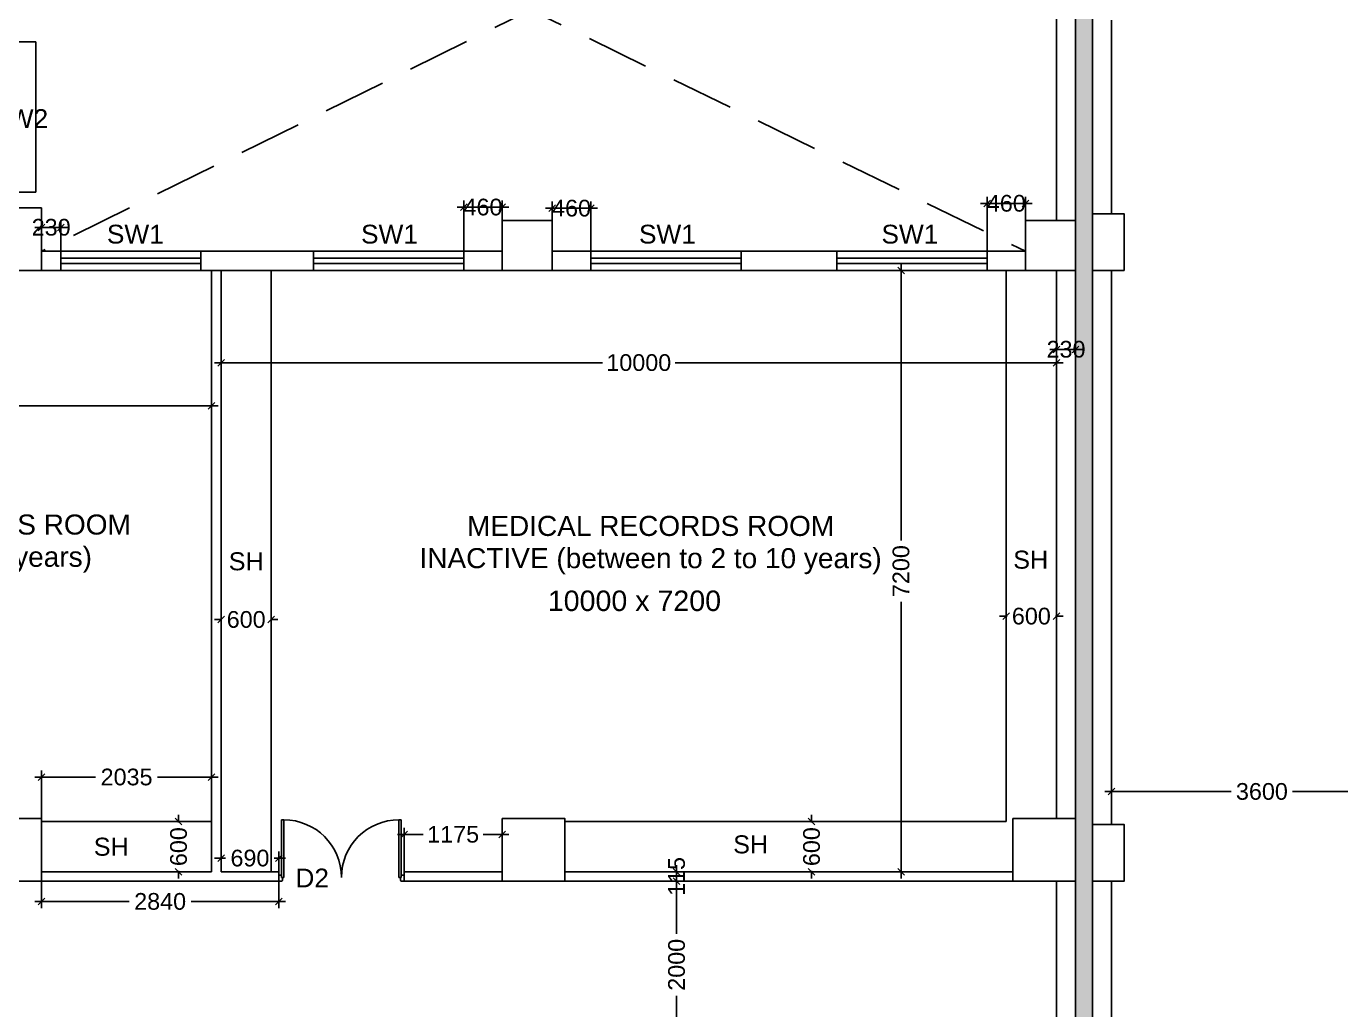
# Model space of a CAD drawing. Extents: x 7620542 to 7843793, y -6476226 to -6093835.
# Drawn here: x 7703786 to 7719523, y -6428497 to -6416719 of the extents above; entities that cross this region are included whole.
import ezdxf
from ezdxf.enums import TextEntityAlignment as Align

# ---------------------------------------------------------------- set-up
doc = ezdxf.new("R2010")
doc.units = 0
doc.header["$LTSCALE"] = 600
doc.header["$MEASUREMENT"] = 0
doc.header["$PDMODE"] = 35
doc.linetypes.add('HIDDEN', pattern=[0.375, 0.25, -0.125])
doc.linetypes.add('HIDDEN2', pattern=[0.1875, 0.125, -0.0625])
doc.layers.get('0').update_dxf_attribs({"linetype": 'CONTINUOUS'})
doc.layers.get('Defpoints').update_dxf_attribs({"linetype": 'CONTINUOUS'})
for name, color, linetype in [('chajja', 7, 'CONTINUOUS'), ('DIMEN', 5, 'CONTINUOUS'), ('DOOR', 32, 'CONTINUOUS'), ('Duct', 8, 'CONTINUOUS'), ('Exp.Joint', 104, 'CONTINUOUS'), ('joinery', 7, 'CONTINUOUS'), ('LA-column', 3, 'CONTINUOUS'), ('REVISIONS', 6, 'CONTINUOUS'), ('Room Dim', 1, 'CONTINUOUS'), ('Shleves', 7, 'CONTINUOUS'), ('TEXT', 6, 'CONTINUOUS'), ('Walls', 7, 'CONTINUOUS'), ('WIN', 151, 'CONTINUOUS'), ('Working Dim', 5, 'CONTINUOUS')]:
    doc.layers.add(name, color=color, linetype=linetype)
doc.styles.add('ari', font='arial.ttf')
doc.styles.add('ARIAL', font='arial.ttf')
doc.dimstyles.new('int. dim', dxfattribs={"dimtxt": 450, "dimasz": 80, "dimexe": 80, "dimexo": 0, "dimgap": 70, "dimtad": 0, "dimdec": 0, "dimzin": 12, "dimdsep": 46, "dimtxsty": 'ari', "dimblk": 'OBLIQUE', "dimcen": 2, "dimdle": 80, "dimclrd": 256, "dimclre": 256, "dimclrt": 6, "dimadec": 0, "dimazin": 0, "dimtfac": 1, "dimtdec": 0, "dimtix": 1, "dimtmove": 2, "dimatfit": 3, "dimfxl": 1, "dimtolj": 1, "dimtzin": 0, "dimlwd": -1, "dimlwe": -1, "dimarcsym": 0})

# ---------------------------------------------------------------- blocks, each defined once
blk = doc.blocks.new('_Oblique')
at = {"color": 0, "linetype": 'ByBlock', "lineweight": -2}
blk.add_line((-0.5, -0.5), (0.5, 0.5), dxfattribs=at)
blk = doc.blocks.new('*D1202')
at = {"layer": 'Defpoints', "color": 0, "transparency": 16777216}
for p in [(7704199, -6419127), (7703969, -6419414, 22), (7704199, -6419414, 8)]:
    blk.add_point(p, dxfattribs=at)
at = {"layer": 'Working Dim', "transparency": 16777216}
for p, q in [((7703969, -6419414), (7703969, -6419047)), ((7704199, -6419414), (7704199, -6419047)), ((7703969, -6419127), (7703889, -6419127)), ((7703969, -6419127), (7704199, -6419127)), ((7704199, -6419127), (7704279, -6419127))]:
    blk.add_line(p, q, dxfattribs=at)
at = {"layer": 'Working Dim', "transparency": 16777216, "xscale": 80, "yscale": 80, "zscale": 80}
blk.add_blockref('_Oblique', (7703969, -6419127), dxfattribs=at)
at = {"layer": 'Working Dim', "transparency": 16777216, "xscale": 80, "yscale": 80, "zscale": 80, "rotation": 180}
blk.add_blockref('_Oblique', (7704199, -6419127), dxfattribs=at)
at = {"layer": 'Working Dim', "color": 6, "transparency": 16777216, "insert": (7704084, -6419127), "char_height": 200, "attachment_point": 5, "style": 'ari'}
blk.add_mtext('\\A1;230', dxfattribs=at)
blk = doc.blocks.new('*D1203')
at = {"layer": 'Defpoints', "color": 0, "transparency": 16777216}
for p in [(7709484, -6418885), (7709024, -6419414, 8), (7709484, -6419414, 8)]:
    blk.add_point(p, dxfattribs=at)
at = {"layer": 'Working Dim', "transparency": 16777216}
for p, q in [((7709024, -6418885), (7708944, -6418885)), ((7709024, -6419414), (7709024, -6418805)), ((7709024, -6418885), (7709484, -6418885)), ((7709484, -6419414), (7709484, -6418805)), ((7709484, -6418885), (7709564, -6418885))]:
    blk.add_line(p, q, dxfattribs=at)
at = {"layer": 'Working Dim', "transparency": 16777216, "xscale": 80, "yscale": 80, "zscale": 80}
blk.add_blockref('_Oblique', (7709024, -6418885), dxfattribs=at)
at = {"layer": 'Working Dim', "transparency": 16777216, "xscale": 80, "yscale": 80, "zscale": 80, "rotation": 180}
blk.add_blockref('_Oblique', (7709484, -6418885), dxfattribs=at)
at = {"layer": 'Working Dim', "color": 6, "transparency": 16777216, "insert": (7709254, -6418885), "char_height": 200, "attachment_point": 5, "style": 'ari'}
blk.add_mtext('\\A1;460', dxfattribs=at)
blk = doc.blocks.new('*D1204')
at = {"layer": 'Defpoints', "color": 0, "transparency": 16777216}
for p in [(7710544, -6418898), (7710084, -6419414, 8), (7710544, -6419414, 8)]:
    blk.add_point(p, dxfattribs=at)
at = {"layer": 'Working Dim', "transparency": 16777216}
for p, q in [((7710084, -6418898), (7710004, -6418898)), ((7710084, -6419414), (7710084, -6418818)), ((7710084, -6418898), (7710544, -6418898)), ((7710544, -6419414), (7710544, -6418818)), ((7710544, -6418898), (7710624, -6418898))]:
    blk.add_line(p, q, dxfattribs=at)
at = {"layer": 'Working Dim', "transparency": 16777216, "xscale": 80, "yscale": 80, "zscale": 80}
blk.add_blockref('_Oblique', (7710084, -6418898), dxfattribs=at)
at = {"layer": 'Working Dim', "transparency": 16777216, "xscale": 80, "yscale": 80, "zscale": 80, "rotation": 180}
blk.add_blockref('_Oblique', (7710544, -6418898), dxfattribs=at)
at = {"layer": 'Working Dim', "color": 6, "transparency": 16777216, "insert": (7710314, -6418898), "char_height": 200, "attachment_point": 5, "style": 'ari'}
blk.add_mtext('\\A1;460', dxfattribs=at)
blk = doc.blocks.new('*D1205')
at = {"layer": 'Defpoints', "color": 0, "transparency": 16777216}
for p in [(7715289, -6418840), (7715289, -6419414, 5), (7715749, -6419414, 22)]:
    blk.add_point(p, dxfattribs=at)
at = {"layer": 'Working Dim', "transparency": 16777216}
for p, q in [((7715289, -6418840), (7715209, -6418840)), ((7715289, -6419414), (7715289, -6418760)), ((7715749, -6418840), (7715289, -6418840)), ((7715749, -6419414), (7715749, -6418760)), ((7715749, -6418840), (7715829, -6418840))]:
    blk.add_line(p, q, dxfattribs=at)
at = {"layer": 'Working Dim', "transparency": 16777216, "xscale": 80, "yscale": 80, "zscale": 80}
blk.add_blockref('_Oblique', (7715289, -6418840), dxfattribs=at)
at = {"layer": 'Working Dim', "transparency": 16777216, "xscale": 80, "yscale": 80, "zscale": 80, "rotation": 180}
blk.add_blockref('_Oblique', (7715749, -6418840), dxfattribs=at)
at = {"layer": 'Working Dim', "color": 6, "transparency": 16777216, "insert": (7715519, -6418840), "char_height": 200, "attachment_point": 5, "style": 'ari'}
blk.add_mtext('\\A1;460', dxfattribs=at)
blk = doc.blocks.new('*D2074')
at = {"layer": 'Defpoints', "color": 0, "transparency": 16777216}
for p in [(7706119, -6420588, 22), (7716119, -6420588, 2), (7716119, -6420748)]:
    blk.add_point(p, dxfattribs=at)
at = {"layer": 'Working Dim', "transparency": 16777216}
for p, q in [((7706119, -6420588), (7706119, -6420828)), ((7716119, -6420588), (7716119, -6420828)), ((7706039, -6420748), (7710683, -6420748)), ((7716199, -6420748), (7711556, -6420748))]:
    blk.add_line(p, q, dxfattribs=at)
at = {"layer": 'Working Dim', "transparency": 16777216, "xscale": 80, "yscale": 80, "zscale": 80, "rotation": 180}
blk.add_blockref('_Oblique', (7706119, -6420748), dxfattribs=at)
at = {"layer": 'Working Dim', "transparency": 16777216, "xscale": 80, "yscale": 80, "zscale": 80}
blk.add_blockref('_Oblique', (7716119, -6420748), dxfattribs=at)
at = {"layer": 'Working Dim', "color": 6, "transparency": 16777216, "insert": (7711119, -6420748), "char_height": 200, "attachment_point": 5, "style": 'ari'}
blk.add_mtext('\\A1;10000', dxfattribs=at)
blk = doc.blocks.new('*D2075')
at = {"layer": 'Defpoints', "color": 0, "transparency": 16777216}
for p in [(7716119, -6420588, 2), (7716349, -6420588, -11181), (7716349, -6420588)]:
    blk.add_point(p, dxfattribs=at)
at = {"layer": 'Working Dim', "transparency": 16777216}
for p, q in [((7716119, -6420588), (7716039, -6420588)), ((7716119, -6420588), (7716119, -6420668)), ((7716119, -6420588), (7716349, -6420588)), ((7716349, -6420588), (7716349, -6420668)), ((7716349, -6420588), (7716429, -6420588))]:
    blk.add_line(p, q, dxfattribs=at)
at = {"layer": 'Working Dim', "transparency": 16777216, "xscale": 80, "yscale": 80, "zscale": 80}
blk.add_blockref('_Oblique', (7716119, -6420588), dxfattribs=at)
at = {"layer": 'Working Dim', "transparency": 16777216, "xscale": 80, "yscale": 80, "zscale": 80, "rotation": 180}
blk.add_blockref('_Oblique', (7716349, -6420588), dxfattribs=at)
at = {"layer": 'Working Dim', "color": 6, "transparency": 16777216, "insert": (7716234, -6420588), "char_height": 200, "attachment_point": 5, "style": 'ari'}
blk.add_mtext('\\A1;230', dxfattribs=at)
blk = doc.blocks.new('Z$W@#1275')
at = {"layer": 'DOOR'}
for p, q in [((73, 1500), (0, 1500)), ((0, 1500), (0, 1467)), ((0, 1467), (2, 1467)), ((11, 1456), (11, 1458)), ((11, 1456), (47, 1456)), ((47, 1467), (736, 1467)), ((47, 1467), (47, 1439)), ((47, 1456), (47, 1467)), ((47, 1467), (73, 1467)), ((47, 1439), (736, 1439)), ((73, 1467), (73, 1500)), ((736, 1467), (736, 1439)), ((0, 33), (2, 33)), ((0, 0), (0, 33)), ((73, 0), (0, 0)), ((11, 44), (11, 42)), ((11, 44), (47, 44)), ((47, 61), (736, 61)), ((47, 33), (47, 61)), ((47, 44), (47, 33)), ((47, 33), (736, 33)), ((47, 33), (73, 33)), ((73, 33), (73, 0)), ((736, 33), (736, 61))]:
    blk.add_line(p, q, dxfattribs=at)
for centre, start, end in [((11, 1467), 180, 270), ((11, 33), 90, 180)]:
    blk.add_arc(centre, 9.13, start, end, dxfattribs=at)
at = {"layer": 'DOOR', "color": 145}
for centre, start, end in [((47, 1439), 270, 0), ((47, 61), 0, 90)]:
    blk.add_arc(centre, 689, start, end, dxfattribs=at)
blk = doc.blocks.new('*D2081')
at = {"layer": 'Defpoints', "color": 0, "transparency": 16777216}
for p in [(7703969, -6426959, 19), (7706809, -6426959, 19), (7706809, -6427201)]:
    blk.add_point(p, dxfattribs=at)
at = {"layer": 'Working Dim', "transparency": 16777216}
for p, q in [((7703969, -6426959), (7703969, -6427281)), ((7706809, -6426959), (7706809, -6427281)), ((7703889, -6427201), (7705019, -6427201)), ((7706889, -6427201), (7705759, -6427201))]:
    blk.add_line(p, q, dxfattribs=at)
at = {"layer": 'Working Dim', "transparency": 16777216, "xscale": 80, "yscale": 80, "zscale": 80, "rotation": 180}
blk.add_blockref('_Oblique', (7703969, -6427201), dxfattribs=at)
at = {"layer": 'Working Dim', "transparency": 16777216, "xscale": 80, "yscale": 80, "zscale": 80}
blk.add_blockref('_Oblique', (7706809, -6427201), dxfattribs=at)
at = {"layer": 'Working Dim', "color": 6, "transparency": 16777216, "insert": (7705389, -6427201), "char_height": 200, "attachment_point": 5, "style": 'ari'}
blk.add_mtext('\\A1;2840', dxfattribs=at)
blk = doc.blocks.new('*D2097')
at = {"layer": 'Defpoints', "color": 0, "transparency": 16777216}
for p in [(7711572, -6426959, 2), (7711572, -6426959), (7711572, -6428959, 2)]:
    blk.add_point(p, dxfattribs=at)
at = {"layer": 'Working Dim', "transparency": 16777216}
for p, q in [((7711572, -6426879), (7711572, -6427589)), ((7711572, -6426959), (7711492, -6426959)), ((7711572, -6429039), (7711572, -6428329)), ((7711572, -6428959), (7711492, -6428959))]:
    blk.add_line(p, q, dxfattribs=at)
at = {"layer": 'Working Dim', "transparency": 16777216, "xscale": 80, "yscale": 80, "zscale": 80}
for p, rotation in [((7711572, -6426959), 90), ((7711572, -6428959), 270)]:
    blk.add_blockref('_Oblique', p, dxfattribs=dict(at, rotation=rotation))
at = {"layer": 'Working Dim', "color": 6, "transparency": 16777216, "insert": (7711572, -6427959), "char_height": 200, "attachment_point": 5, "rotation": 90, "style": 'ari'}
blk.add_mtext('\\A1;2000', dxfattribs=at)
blk = doc.blocks.new('*D2098')
at = {"layer": 'Defpoints', "color": 0, "transparency": 16777216}
for p in [(7711572, -6426844, 2), (7711572, -6426844), (7711572, -6426959, 2)]:
    blk.add_point(p, dxfattribs=at)
at = {"layer": 'Working Dim', "transparency": 16777216}
for p, q in [((7711572, -6426844), (7711572, -6426764)), ((7711572, -6426844), (7711492, -6426844)), ((7711572, -6426959), (7711572, -6426844)), ((7711572, -6426959), (7711492, -6426959)), ((7711572, -6426959), (7711572, -6427039))]:
    blk.add_line(p, q, dxfattribs=at)
at = {"layer": 'Working Dim', "transparency": 16777216, "xscale": 80, "yscale": 80, "zscale": 80}
for p, rotation in [((7711572, -6426844), 270), ((7711572, -6426959), 90)]:
    blk.add_blockref('_Oblique', p, dxfattribs=dict(at, rotation=rotation))
at = {"layer": 'Working Dim', "color": 6, "transparency": 16777216, "insert": (7711572, -6426901), "char_height": 200, "attachment_point": 5, "rotation": 90, "style": 'ari'}
blk.add_mtext('\\A1;115', dxfattribs=at)
blk = doc.blocks.new('*D2099')
at = {"layer": 'Defpoints', "color": 0, "transparency": 16777216}
for p in [(7714259, -6419644, 0), (7714259, -6419644), (7714259, -6426844, 2)]:
    blk.add_point(p, dxfattribs=at)
at = {"layer": 'Working Dim', "transparency": 16777216}
for p, q in [((7714259, -6419644), (7714179, -6419644)), ((7714259, -6419564), (7714259, -6422876)), ((7714259, -6426924), (7714259, -6423611)), ((7714259, -6426844), (7714179, -6426844))]:
    blk.add_line(p, q, dxfattribs=at)
at = {"layer": 'Working Dim', "transparency": 16777216, "xscale": 80, "yscale": 80, "zscale": 80}
for p, rotation in [((7714259, -6419644), 90), ((7714259, -6426844), 270)]:
    blk.add_blockref('_Oblique', p, dxfattribs=dict(at, rotation=rotation))
at = {"layer": 'Working Dim', "color": 6, "transparency": 16777216, "insert": (7714259, -6423244), "char_height": 200, "attachment_point": 5, "rotation": 90, "style": 'ari'}
blk.add_mtext('\\A1;7200', dxfattribs=at)
blk = doc.blocks.new('*D2123')
at = {"layer": 'Defpoints', "color": 0, "transparency": 16777216}
for p in [(7708309, -6426397), (7708309, -6426844, 3), (7709484, -6426844, 3)]:
    blk.add_point(p, dxfattribs=at)
at = {"layer": 'Working Dim', "transparency": 16777216}
for p, q in [((7708229, -6426397), (7708537, -6426397)), ((7708309, -6426844), (7708309, -6426317)), ((7709564, -6426397), (7709257, -6426397)), ((7709484, -6426844), (7709484, -6426317))]:
    blk.add_line(p, q, dxfattribs=at)
at = {"layer": 'Working Dim', "transparency": 16777216, "xscale": 80, "yscale": 80, "zscale": 80, "rotation": 180}
blk.add_blockref('_Oblique', (7708309, -6426397), dxfattribs=at)
at = {"layer": 'Working Dim', "transparency": 16777216, "xscale": 80, "yscale": 80, "zscale": 80}
blk.add_blockref('_Oblique', (7709484, -6426397), dxfattribs=at)
at = {"layer": 'Working Dim', "color": 6, "transparency": 16777216, "insert": (7708897, -6426397), "char_height": 200, "attachment_point": 5, "style": 'ari'}
blk.add_mtext('\\A1;1175', dxfattribs=at)
blk = doc.blocks.new('*D2124')
at = {"layer": 'Defpoints', "color": 0, "transparency": 16777216}
for p in [(7698984, -6421039, 6), (7706004, -6421039, 22), (7706004, -6421265)]:
    blk.add_point(p, dxfattribs=at)
at = {"layer": 'Working Dim', "transparency": 16777216}
for p, q in [((7698984, -6421039), (7698984, -6421345)), ((7706004, -6421039), (7706004, -6421345)), ((7698904, -6421265), (7702127, -6421265)), ((7706084, -6421265), (7702862, -6421265))]:
    blk.add_line(p, q, dxfattribs=at)
at = {"layer": 'Working Dim', "transparency": 16777216, "xscale": 80, "yscale": 80, "zscale": 80, "rotation": 180}
blk.add_blockref('_Oblique', (7698984, -6421265), dxfattribs=at)
at = {"layer": 'Working Dim', "transparency": 16777216, "xscale": 80, "yscale": 80, "zscale": 80}
blk.add_blockref('_Oblique', (7706004, -6421265), dxfattribs=at)
at = {"layer": 'Working Dim', "color": 6, "transparency": 16777216, "insert": (7702494, -6421265), "char_height": 200, "attachment_point": 5, "style": 'ari'}
blk.add_mtext('\\A1;7020', dxfattribs=at)
blk = doc.blocks.new('*D2125')
at = {"layer": 'Defpoints', "color": 0, "transparency": 16777216}
for p in [(7706809, -6426682), (7706119, -6426844, 25), (7706809, -6426844, 19)]:
    blk.add_point(p, dxfattribs=at)
at = {"layer": 'Working Dim', "transparency": 16777216}
for p, q in [((7706119, -6426844), (7706119, -6426602)), ((7706809, -6426844), (7706809, -6426602)), ((7706119, -6426682), (7706039, -6426682)), ((7706119, -6426682), (7706173, -6426682)), ((7706809, -6426682), (7706755, -6426682)), ((7706809, -6426682), (7706889, -6426682))]:
    blk.add_line(p, q, dxfattribs=at)
at = {"layer": 'Working Dim', "transparency": 16777216, "xscale": 80, "yscale": 80, "zscale": 80}
blk.add_blockref('_Oblique', (7706119, -6426682), dxfattribs=at)
at = {"layer": 'Working Dim', "transparency": 16777216, "xscale": 80, "yscale": 80, "zscale": 80, "rotation": 180}
blk.add_blockref('_Oblique', (7706809, -6426682), dxfattribs=at)
at = {"layer": 'Working Dim', "color": 6, "transparency": 16777216, "insert": (7706464, -6426682), "char_height": 200, "attachment_point": 5, "style": 'ari'}
blk.add_mtext('\\A1;690', dxfattribs=at)
blk = doc.blocks.new('*D2276')
at = {"layer": 'Defpoints', "color": 0, "transparency": 16777216}
for p in [(7716779, -6425884), (7716779, -6426279, 0), (7720379, -6426279, -3)]:
    blk.add_point(p, dxfattribs=at)
at = {"layer": 'Working Dim', "transparency": 16777216}
for p, q in [((7716779, -6426279), (7716779, -6425804)), ((7720379, -6426279), (7720379, -6425804)), ((7716699, -6425884), (7718211, -6425884)), ((7720459, -6425884), (7718947, -6425884))]:
    blk.add_line(p, q, dxfattribs=at)
at = {"layer": 'Working Dim', "transparency": 16777216, "xscale": 80, "yscale": 80, "zscale": 80, "rotation": 180}
blk.add_blockref('_Oblique', (7716779, -6425884), dxfattribs=at)
at = {"layer": 'Working Dim', "transparency": 16777216, "xscale": 80, "yscale": 80, "zscale": 80}
blk.add_blockref('_Oblique', (7720379, -6425884), dxfattribs=at)
at = {"layer": 'Working Dim', "color": 6, "transparency": 16777216, "insert": (7718579, -6425884), "char_height": 200, "attachment_point": 5, "style": 'ari'}
blk.add_mtext('\\A1;3600', dxfattribs=at)
blk = doc.blocks.new('*D2445')
at = {"layer": 'Defpoints', "color": 0, "transparency": 16777216}
for p in [(7705610, -6426244), (7705664, -6426244, -12), (7705664, -6426844, -12)]:
    blk.add_point(p, dxfattribs=at)
at = {"layer": 'Working Dim', "transparency": 16777216}
for p, q in [((7705664, -6426244), (7705530, -6426244)), ((7705610, -6426244), (7705610, -6426164)), ((7705610, -6426244), (7705610, -6426253)), ((7705664, -6426844), (7705530, -6426844)), ((7705610, -6426844), (7705610, -6426835)), ((7705610, -6426844), (7705610, -6426924))]:
    blk.add_line(p, q, dxfattribs=at)
at = {"layer": 'Working Dim', "transparency": 16777216, "xscale": 80, "yscale": 80, "zscale": 80}
for p, rotation in [((7705610, -6426244), 270), ((7705610, -6426844), 90)]:
    blk.add_blockref('_Oblique', p, dxfattribs=dict(at, rotation=rotation))
at = {"layer": 'Working Dim', "color": 6, "transparency": 16777216, "insert": (7705610, -6426544), "char_height": 200, "attachment_point": 5, "rotation": 90, "style": 'ari'}
blk.add_mtext('\\A1;600', dxfattribs=at)
blk = doc.blocks.new('*D2446')
at = {"layer": 'Defpoints', "color": 0, "transparency": 16777216}
for p in [(7703969, -6425711), (7703969, -6426244, 4), (7706004, -6426244, 10)]:
    blk.add_point(p, dxfattribs=at)
at = {"layer": 'Working Dim', "transparency": 16777216}
for p, q in [((7703969, -6426244), (7703969, -6425631)), ((7706004, -6426244), (7706004, -6425631)), ((7703889, -6425711), (7704616, -6425711)), ((7706084, -6425711), (7705358, -6425711))]:
    blk.add_line(p, q, dxfattribs=at)
at = {"layer": 'Working Dim', "transparency": 16777216, "xscale": 80, "yscale": 80, "zscale": 80, "rotation": 180}
blk.add_blockref('_Oblique', (7703969, -6425711), dxfattribs=at)
at = {"layer": 'Working Dim', "transparency": 16777216, "xscale": 80, "yscale": 80, "zscale": 80}
blk.add_blockref('_Oblique', (7706004, -6425711), dxfattribs=at)
at = {"layer": 'Working Dim', "color": 6, "transparency": 16777216, "insert": (7704987, -6425711), "char_height": 200, "attachment_point": 5, "style": 'ari'}
blk.add_mtext('\\A1;2035', dxfattribs=at)
blk = doc.blocks.new('*D2447')
at = {"layer": 'Defpoints', "color": 0, "transparency": 16777216}
for p in [(7713188, -6426244), (7713207, -6426244, -12), (7713207, -6426844, -12)]:
    blk.add_point(p, dxfattribs=at)
at = {"layer": 'Working Dim', "transparency": 16777216}
for p, q in [((7713207, -6426244), (7713108, -6426244)), ((7713188, -6426244), (7713188, -6426164)), ((7713188, -6426244), (7713188, -6426253)), ((7713207, -6426844), (7713108, -6426844)), ((7713188, -6426844), (7713188, -6426835)), ((7713188, -6426844), (7713188, -6426924))]:
    blk.add_line(p, q, dxfattribs=at)
at = {"layer": 'Working Dim', "transparency": 16777216, "xscale": 80, "yscale": 80, "zscale": 80}
for p, rotation in [((7713188, -6426244), 270), ((7713188, -6426844), 90)]:
    blk.add_blockref('_Oblique', p, dxfattribs=dict(at, rotation=rotation))
at = {"layer": 'Working Dim', "color": 6, "transparency": 16777216, "insert": (7713188, -6426544), "char_height": 200, "attachment_point": 5, "rotation": 90, "style": 'ari'}
blk.add_mtext('\\A1;600', dxfattribs=at)
blk = doc.blocks.new('*D2448')
at = {"layer": 'Defpoints', "color": 0, "transparency": 16777216}
for p in [(7715519, -6423774, -12), (7715519, -6423784), (7716119, -6423774, -12)]:
    blk.add_point(p, dxfattribs=at)
at = {"layer": 'Working Dim', "transparency": 16777216}
for p, q in [((7715519, -6423784), (7715439, -6423784)), ((7715519, -6423774), (7715519, -6423864)), ((7715519, -6423784), (7715528, -6423784)), ((7716119, -6423784), (7716110, -6423784)), ((7716119, -6423774), (7716119, -6423864)), ((7716119, -6423784), (7716199, -6423784))]:
    blk.add_line(p, q, dxfattribs=at)
at = {"layer": 'Working Dim', "transparency": 16777216, "xscale": 80, "yscale": 80, "zscale": 80}
blk.add_blockref('_Oblique', (7715519, -6423784), dxfattribs=at)
at = {"layer": 'Working Dim', "transparency": 16777216, "xscale": 80, "yscale": 80, "zscale": 80, "rotation": 180}
blk.add_blockref('_Oblique', (7716119, -6423784), dxfattribs=at)
at = {"layer": 'Working Dim', "color": 6, "transparency": 16777216, "insert": (7715819, -6423784), "char_height": 200, "attachment_point": 5, "style": 'ari'}
blk.add_mtext('\\A1;600', dxfattribs=at)
blk = doc.blocks.new('*D2449')
at = {"layer": 'Defpoints', "color": 0, "transparency": 16777216}
for p in [(7706119, -6423845, 9), (7706719, -6423824), (7706719, -6423845, 9)]:
    blk.add_point(p, dxfattribs=at)
at = {"layer": 'Working Dim', "transparency": 16777216}
for p, q in [((7706119, -6423845), (7706119, -6423744)), ((7706719, -6423845), (7706719, -6423744)), ((7706119, -6423824), (7706039, -6423824)), ((7706119, -6423824), (7706128, -6423824)), ((7706719, -6423824), (7706711, -6423824)), ((7706719, -6423824), (7706799, -6423824))]:
    blk.add_line(p, q, dxfattribs=at)
at = {"layer": 'Working Dim', "transparency": 16777216, "xscale": 80, "yscale": 80, "zscale": 80}
blk.add_blockref('_Oblique', (7706119, -6423824), dxfattribs=at)
at = {"layer": 'Working Dim', "transparency": 16777216, "xscale": 80, "yscale": 80, "zscale": 80, "rotation": 180}
blk.add_blockref('_Oblique', (7706719, -6423824), dxfattribs=at)
at = {"layer": 'Working Dim', "color": 6, "transparency": 16777216, "insert": (7706419, -6423824), "char_height": 200, "attachment_point": 5, "style": 'ari'}
blk.add_mtext('\\A1;600', dxfattribs=at)

msp = doc.modelspace()

# ---------------------------------------------------------------- hatches: boundary and pattern name
at = {"layer": 'Exp.Joint', "linetype": 'HIDDEN'}
msp.add_hatch(color=256, dxfattribs=at).paths.add_polyline_path([(7716549.14, -6334493.662), (7716349.14, -6334493.662), (7716349.14, -6455862.509), (7716549.14, -6455862.509)])

# ---------------------------------------------------------------- linework, layer by layer
at = {"layer": 'chajja', "linetype": 'HIDDEN', "ltscale": 750, "elevation": -12.441}
msp.add_lwpolyline([(7703449.103, -6418706.246), (7703899.103, -6418706.246), (7703899.103, -6416906.246), (7703449.103, -6416906.246)], dxfattribs=at)
at = {"layer": 'Duct', "color": 8, "linetype": 'HIDDEN2', "ltscale": 10}
for p, q in [((7703449.147, -6413414.777, 1.005), (7715749.171, -6419413.719, 1.741)), ((7716119.145, -6413414.85, -1.988), (7703969.147, -6419413.735, 1.741))]:
    msp.add_line(p, q, dxfattribs=at)
at = {"layer": 'Exp.Joint', "linetype": 'HIDDEN', "const_width": 20, "elevation": -11195.81}
msp.add_lwpolyline([(7716549.14, -6334493.662), (7716349.14, -6334493.662), (7716349.14, -6455862.509), (7716549.14, -6455862.509)], close=True, dxfattribs=at)
at = {"layer": 'LA-column', "color": 2, "flags": 128}
for points, elevation in [([(7703969.146, -6418893.706), (7703969.146, -6419643.706), (7703219.146, -6419643.706), (7703219.146, -6418893.706)], 4.007), ([(7710084.154, -6419643.706), (7709484.154, -6419643.706), (7709484.154, -6419043.706), (7710084.154, -6419043.706)], -5.79), ([(7716349.144, -6419643.706), (7715749.144, -6419643.706), (7715749.144, -6419043.706), (7716349.144, -6419043.706)], -14.83), ([(7716349.144, -6419643.706), (7715749.144, -6419643.706), (7715749.144, -6419043.706), (7716349.144, -6419043.706)], -14.83), ([(7716549.144, -6418963.668), (7716929.144, -6418963.668), (7716929.144, -6419643.704), (7716549.144, -6419643.659)], -32.903), ([(7703969.146, -6426958.688), (7703219.146, -6426958.688), (7703219.146, -6426208.688), (7703969.146, -6426208.688)], 4.007), ([(7710234.154, -6426958.688), (7709484.154, -6426958.688), (7709484.154, -6426208.688), (7710234.154, -6426208.688)], -10.73), ([(7716349.144, -6426958.688), (7715599.144, -6426958.688), (7715599.144, -6426208.688), (7716349.144, -6426208.688)], -14.83), ([(7716549.144, -6426278.74), (7716929.144, -6426278.74), (7716929.144, -6426958.777), (7716549.144, -6426958.731)], -18.56)]:
    msp.add_lwpolyline(points, close=True, dxfattribs=dict(at, elevation=elevation))
at = {"layer": 'REVISIONS'}
for p, q in [((7706004.373, -6419643.726, 6.205), (7706004.373, -6426843.708, 10.497)), ((7706119.373, -6419643.726, 6.205), (7706119.373, -6426843.708, 10.497)), ((7706719.373, -6419643.726, 6.205), (7706719.373, -6426843.708, 10.497)), ((7715519.144, -6426243.708, -12.441), (7715519.143, -6419643.726, -12.441)), ((7703969.146, -6426243.708, -11.938), (7706004.373, -6426243.708, -11.937)), ((7710234.154, -6426243.708, -12.304), (7715519.144, -6426243.708, -12.627)), ((7703969.146, -6426843.708, -11.938), (7706004.373, -6426843.708, -11.937)), ((7706119.373, -6426843.708, -11.937), (7706809.305, -6426843.708, -11.937)), ((7706809.305, -6426843.708, 4.654), (7706809.305, -6426958.708, 4.654)), ((7708309.305, -6426843.708, -12.027), (7709484.154, -6426843.708, -12.258)), ((7708309.305, -6426843.708, 4.654), (7708309.305, -6426958.708, 4.654)), ((7710234.154, -6426843.708, -12.304), (7715599.055, -6426843.708, -12.632)), ((7703969.146, -6426958.708, -11.938), (7706809.305, -6426958.708, -11.937)), ((7708309.305, -6426958.708, -12.027), (7709484.154, -6426958.708, -12.258)), ((7710234.154, -6426958.708, -12.304), (7715599.055, -6426958.708, -12.632))]:
    msp.add_line(p, q, dxfattribs=at)
at = {"layer": 'Walls', "linetype": 'Continuous'}
for p, q in [((7716119.145, -6413414.833, -12.441), (7716119.144, -6419043.723, -12.441)), ((7716349.145, -6413414.85, -12.441), (7716349.144, -6419043.723, -12.441)), ((7716549.146, -6418963.698, -12.441), (7716549.146, -6416643.752, -12.441)), ((7716779.146, -6418963.698, -12.441), (7716779.146, -6416643.752, -12.441)), ((7703969.147, -6419413.735, -12.441), (7709484.161, -6419413.728, -12.441)), ((7710084.134, -6419413.727, -12.441), (7715749.171, -6419413.719, -12.441)), ((7703969.147, -6419643.735, -12.441), (7709484.161, -6419643.727, -12.441)), ((7710084.134, -6419643.726, -12.441), (7715749.144, -6419643.719, -12.441)), ((7716119.144, -6426208.706, -12.441), (7716119.143, -6419643.726, -12.441)), ((7716349.144, -6426208.706, -12.441), (7716349.144, -6419643.726, -12.441)), ((7716549.144, -6426278.758, -12.441), (7716549.144, -6419643.677, -12.441)), ((7716779.144, -6426278.758, -12.441), (7716779.144, -6419643.677, -12.441)), ((7716119.144, -6432803.888, -12.441), (7716119.144, -6426958.798, -12.441)), ((7716349.144, -6432803.871, -12.441), (7716349.144, -6426958.706, -12.441)), ((7716549.144, -6432738.821, -12.441), (7716549.144, -6426958.749, -12.441)), ((7716779.144, -6432738.821, -12.441), (7716779.144, -6426958.776, -12.441))]:
    msp.add_line(p, q, dxfattribs=at)
at = {"layer": 'Walls'}
for p, q in [((7709484.07, -6419273.736, -12.441), (7709484.07, -6419043.736, -12.441)), ((7713373.969, -6419413.722, -12.441), (7713373.969, -6419413.719, -12.441)), ((7713373.986, -6419413.707, -14.639), (7713373.986, -6419413.704, -14.639))]:
    msp.add_line(p, q, dxfattribs=at)
at = {"layer": 'WIN', "linetype": 'Continuous'}
for points, elevation in [([(7704199.147, -6419413.803), (7705874.775, -6419413.803), (7705874.775, -6419643.803), (7704199.147, -6419643.803)], -12.441), ([(7704199.147, -6419496.587), (7705874.775, -6419496.587), (7705874.775, -6419561.02), (7704199.147, -6419561.02)], -12.441), ([(7707223.809, -6419413.728), (7709023.809, -6419413.728), (7709023.809, -6419643.728), (7707223.809, -6419643.728)], -14.639), ([(7707223.809, -6419496.512), (7709023.809, -6419496.512), (7709023.809, -6419560.945), (7707223.809, -6419560.945)], -14.639), ([(7710544.154, -6419413.724), (7712344.154, -6419413.724), (7712344.154, -6419643.724), (7710544.154, -6419643.724)], -14.639), ([(7710544.154, -6419496.507), (7712344.154, -6419496.507), (7712344.154, -6419560.941), (7710544.154, -6419560.941)], -14.639), ([(7713489.162, -6419413.706), (7715289.162, -6419413.706), (7715289.162, -6419643.706), (7713489.162, -6419643.706)], -14.639), ([(7713489.162, -6419496.49), (7715289.162, -6419496.49), (7715289.162, -6419560.923), (7713489.162, -6419560.923)], -14.639)]:
    msp.add_lwpolyline(points, close=True, dxfattribs=dict(at, elevation=elevation))

# ---------------------------------------------------------------- block references
at = {"layer": 'DIMEN', "xscale": 1.000014692544937, "yscale": 1.000014692544937, "zscale": 1.000014692544937, "rotation": 90}
msp.add_blockref('Z$W@#1275', (7708309.305, -6426958.708, 4.654), dxfattribs=at)

# ---------------------------------------------------------------- texts
at = {"layer": 'joinery', "style": 'ari'}
for s, p in [('SW2', (7703708.362, -6417936.765, -12.543)), ('SW1', (7705092.114, -6419320.848, -14.83)), ('SW1', (7708134.717, -6419320.848, -14.83)), ('SW1', (7711462.145, -6419320.848, -14.83)), ('SW1', (7714364.986, -6419320.848, -14.83))]:
    msp.add_text(s, height=225, dxfattribs=at).set_placement(p, align=Align.CENTER)
msp.add_text('D2', height=225, dxfattribs=at).set_placement((7707008.396, -6427031.83, 8.512))
at = {"layer": 'Room Dim', "style": 'ARIAL'}
msp.add_text('10000 x 7200', height=245, dxfattribs=at).set_placement((7711067.015, -6423722.179, -14.83), align=Align.CENTER)
at = {"layer": 'Shleves', "color": 10, "style": 'ARIAL', "width": 1}
for p in [(7715601.873, -6423215.081, -42.535), (7706209.844, -6423234.236, -42.535), (7704594.293, -6426652.789, -42.535), (7712249.392, -6426624.647, -42.535)]:
    msp.add_text('SH', height=216, dxfattribs=at).set_placement(p)
at = {"layer": 'TEXT', "color": 7, "style": 'ARIAL'}
for s, p in [('MEDICAL RECORDS ROOM', (7702840.046, -6422806.267, -13.868)), ('MEDICAL RECORDS ROOM', (7711260.481, -6422822.759, -13.868)), ('ACTIVE (up to 2 years)', (7702840.046, -6423192.267, -13.868)), ('INACTIVE (between to 2 to 10 years)', (7711260.481, -6423208.759, -13.868))]:
    msp.add_text(s, height=240, dxfattribs=at).set_placement(p, align=Align.CENTER)

# ---------------------------------------------------------------- dimensions: what is measured, and where the dimension line sits
at = {"layer": 'Working Dim'}
for base, p1, p2, picture, middle in [((7715289.162, -6418839.667, -14.639), (7715749.144, -6419413.706, 7.063), (7715289.162, -6419413.706, -9.508), '*D1205', (7715519.153, -6418839.667, -14.639)), ((7709484.154, -6418885.052, -14.639), (7709023.809, -6419413.729, -7.119), (7709484.154, -6419413.728, -7.119), '*D1203', (7709253.982, -6418885.052, -14.639)), ((7710544.154, -6418897.844, -14.639), (7710084.154, -6419413.727, -7.119), (7710544.154, -6419413.724, -7.119), '*D1204', (7710314.154, -6418897.844, -14.639)), ((7704199.147, -6419126.899, -14.639), (7703969.146, -6419413.735, 7.063), (7704199.147, -6419413.734, -7.119), '*D1202', (7704084.146, -6419126.899, -14.639))]:
    dim = msp.add_linear_dim(base=base, p1=p1, p2=p2, dimstyle='int. dim', override={"dimtxt": 200, "dimarcsym": 1}, dxfattribs=at)
    dim.commit()
    dim.dimension.update_dxf_attribs({"geometry": picture, "text_midpoint": middle})
at = {"layer": 'Working Dim', "color": 7}
for base, p1, p2, picture, middle in [((7714258.946, -6419643.724, -12.548), (7714258.946, -6426843.708, -10.103), (7714258.946, -6419643.724, -12.357), '*D2099', (7714258.946, -6423243.716, -12.548)), ((7705610.054, -6426243.708), (7705664.248, -6426843.708, -11.937), (7705664.248, -6426243.708, -11.937), '*D2445', (7705610.054, -6426543.708)), ((7713187.544, -6426243.708), (7713206.902, -6426843.708, -12.486), (7713206.902, -6426243.708, -12.486), '*D2447', (7713187.544, -6426543.708)), ((7711572.319, -6426843.708, -14.83), (7711572.319, -6426958.708, -12.386), (7711572.319, -6426843.708, -12.386), '*D2098', (7711572.319, -6426901.208, -14.83)), ((7711572.319, -6426958.708, -14.83), (7711572.319, -6428958.708, -12.374), (7711572.319, -6426958.708, -12.386), '*D2097', (7711572.319, -6427958.708, -14.83))]:
    dim = msp.add_linear_dim(base=base, p1=p1, p2=p2, angle=90, dimstyle='int. dim', override={"dimtxt": 200, "dimarcsym": 1}, dxfattribs=at)
    dim.commit()
    dim.dimension.update_dxf_attribs({"geometry": picture, "text_midpoint": middle})
for base, p1, p2, picture, middle in [((7716349.14, -6420587.8, -14.83), (7716119.143, -6420587.785, -12.441), (7716349.14, -6420587.785, -11195.81), '*D2075', (7716234.142, -6420587.8, -14.83)), ((7716119.143, -6420747.877, -14.83), (7706119.373, -6420587.787, 6.768), (7716119.143, -6420587.785, -12.441), '*D2074', (7711119.258, -6420747.877, -14.83)), ((7706004.373, -6421265.458, -14.83), (7698983.973, -6421038.64, -8.421), (7706004.373, -6421038.631, 7.037), '*D2124', (7702494.173, -6421265.458, -14.83)), ((7706719.373, -6423823.905), (7706119.373, -6423845.244, 8.71), (7706719.373, -6423845.244, 8.71), '*D2449', (7706419.373, -6423823.905)), ((7715519.144, -6423784.461), (7716119.144, -6423773.829, -12.441), (7715519.144, -6423773.83, -12.441), '*D2448', (7715819.144, -6423784.461)), ((7703969.146, -6425710.892), (7706004.373, -6426243.708, 10.14), (7703969.146, -6426243.708, 4.007), '*D2446', (7704986.759, -6425710.892)), ((7708309.305, -6426397.439, -14.83), (7709484.154, -6426843.708, -12.258), (7708309.305, -6426843.708, -12.027), '*D2123', (7708896.73, -6426397.439, -14.83)), ((7706809.305, -6426682.14, -14.83), (7706119.373, -6426843.708, 10.497), (7706809.305, -6426843.708, 4.654), '*D2125', (7706464.339, -6426682.14, -14.83)), ((7706809.305, -6427201.069, -14.83), (7703969.146, -6426958.688, 4.007), (7706809.305, -6426958.708, 4.654), '*D2081', (7705389.226, -6427201.069, -14.83))]:
    dim = msp.add_linear_dim(base=base, p1=p1, p2=p2, dimstyle='int. dim', override={"dimtxt": 200, "dimarcsym": 1}, dxfattribs=at)
    dim.commit()
    dim.dimension.update_dxf_attribs({"geometry": picture, "text_midpoint": middle})
at = {"layer": 'Working Dim'}
dim = msp.add_linear_dim(base=(7716779.323, -6425884.001, -20.37), p1=(7720378.968, -6426278.657, -23.271), p2=(7716779.323, -6426278.621, -19.994), angle=180, dimstyle='int. dim', override={"dimtxt": 200}, dxfattribs=at)
dim.commit()
dim.dimension.update_dxf_attribs({"geometry": '*D2276', "text_midpoint": (7718579.145, -6425884.001, -20.37)})

doc.saveas('drawing.dxf')
